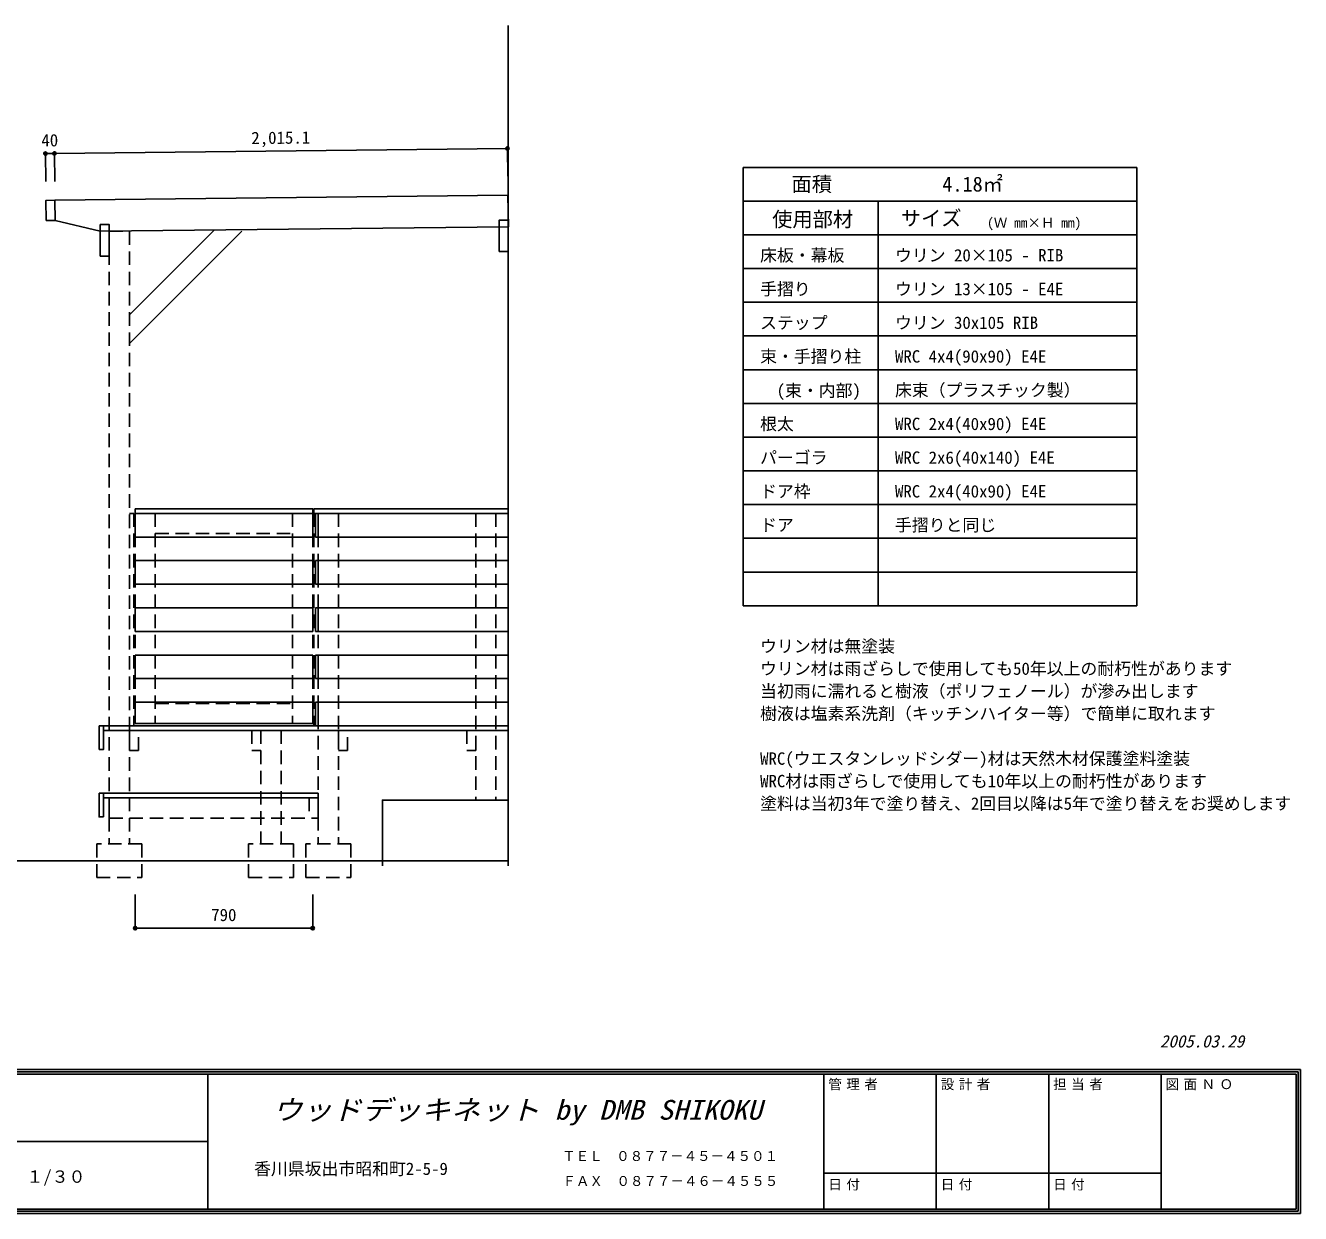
# Model space of a CAD drawing. Units: millimetres at full size, sheet at 1:30. Extents: x -5633 to 5647, y -4119 to 4019.
# Drawn here: x -24 to 5647, y -4119 to 1165 of the extents above; entities that cross this region are included whole.
import ezdxf
from ezdxf.enums import TextEntityAlignment as Align

# ---------------------------------------------------------------- set-up
doc = ezdxf.new("R2010")
doc.units = ezdxf.units.MM
doc.header["$LTSCALE"] = 30
doc.header["$PDMODE"] = 32
doc.header["$PDSIZE"] = 15
doc.linetypes.add('DASHED2', pattern=[3, 2, -1])
for name, color, linetype in [('0-2_束１', 4, 'DASHED2'), ('0-4_根太・大引き', 4, 'DASHED2'), ('0-5_柱・手摺', 2, 'Continuous'), ('0-6_床板等１', 3, 'Continuous'), ('0-7_床板等２', 2, 'Continuous'), ('0-8_寸法（デッキ等）', 2, 'Continuous'), ('0-9_文字（デッキ等）', 7, 'Continuous'), ('0-A_境界・築造物', 7, 'Continuous'), ('0-B_補助線', 7, 'Continuous'), ('0-C_寸法（境界・築造物）', 7, 'Continuous'), ('0-E', 7, 'Continuous'), ('F-B_文字', 4, 'Continuous')]:
    doc.layers.add(name, color=color, linetype=linetype)
doc.styles.add('ＭＳ ゴシック', font='')
doc.styles.get('ＭＳ ゴシック').set_extended_font_data('MS Gothic')

msp = doc.modelspace()

# ---------------------------------------------------------------- linework, layer by layer
at = {"layer": '0-2_束１'}
for p, q in [((348.41, 249.74), (348.41, -2475.26)), ((348.41, 249.74), (438.41, 249.74)), ((438.41, 249.74), (438.41, -2475.26)), ((458.41, -1005.26), (438.41, -1005.26)), ((458.41, -1005.26), (458.41, -1950.26)), ((1258.41, -1005.26), (1258.41, -1950.26)), ((1258.41, -1005.26), (1278.41, -1005.26)), ((1278.41, -1005.26), (1278.41, -2475.26)), ((1368.41, -1005.26), (1368.41, -2475.26)), ((1978.41, -1005.26), (1978.41, -2280.26)), ((2068.41, -1005.26), (2068.41, -2280.26)), ((1023.41, -1970.26), (1023.41, -2475.26)), ((1113.41, -1970.26), (1113.41, -2475.26))]:
    msp.add_line(p, q, dxfattribs=at)
for points in [[(438.41, -2060.26), (478.41, -2060.26), (478.41, -1970.26), (438.41, -1970.26)], [(1368.41, -2060.26), (1408.41, -2060.26), (1408.41, -1970.26), (1368.41, -1970.26)], [(1938.41, -2060.26), (1978.41, -2060.26), (1978.41, -1970.26), (1938.41, -1970.26)], [(293.41, -2625.26), (493.41, -2625.26), (493.41, -2475.26), (293.41, -2475.26)], [(968.41, -2625.26), (1168.41, -2625.26), (1168.41, -2475.26), (968.41, -2475.26)], [(1223.41, -2625.26), (1423.41, -2625.26), (1423.41, -2475.26), (1223.41, -2475.26)]]:
    msp.add_lwpolyline(points, close=True, dxfattribs=at)
msp.add_lwpolyline([(1113.41, -1970.26), (983.41, -1970.26), (983.41, -2060.26)], dxfattribs=at)
at = {"layer": '0-4_根太・大引き'}
for p, q in [((983.41, -2060.26), (1023.41, -2060.26)), ((348.41, -2360.26), (348.41, -2270.26)), ((348.41, -2270.26), (1278.41, -2270.26)), ((1238.41, -2270.26), (1238.41, -2360.26)), ((1278.41, -2360.26), (1278.41, -2270.26)), ((348.41, -2360.26), (1278.41, -2360.26))]:
    msp.add_line(p, q, dxfattribs=at)
at = {"layer": '0-5_柱・手摺'}
for p, q in [((107.19, 387.48), (2122.17, 410.18)), ((2123.75, 270.19), (2122.17, 410.18)), ((108.2, 297.48), (107.19, 387.48)), ((108.2, 297.48), (68.2, 297.03)), ((108.2, 297.48), (308.75, 249.74)), ((308.75, 249.74), (2123.75, 270.19)), ((308.41, 139.74), (348.41, 139.74)), ((2083.41, 159.74), (2123.41, 159.74)), ((1265.41, -1005.26), (1265.41, -1110.26)), ((1265.41, -1005.26), (2123.41, -1005.26)), ((1278.41, -1005.26), (1278.41, -1110.26)), ((2123.41, -1005.26), (2123.41, -1110.26)), ((1265.41, -1110.26), (2123.41, -1110.26)), ((1265.41, -1215.26), (1265.41, -1320.26)), ((1265.41, -1215.26), (2123.41, -1215.26)), ((1278.41, -1215.26), (1278.41, -1320.26)), ((2123.41, -1215.26), (2123.41, -1320.26)), ((1265.41, -1320.26), (2123.41, -1320.26)), ((1265.41, -1425.26), (1265.41, -1530.26)), ((1265.41, -1425.26), (2123.41, -1425.26)), ((1278.41, -1425.26), (1278.41, -1530.26)), ((2123.41, -1425.26), (2123.41, -1530.26)), ((1265.41, -1530.26), (2123.41, -1530.26)), ((1265.41, -1635.26), (1265.41, -1740.26)), ((1265.41, -1635.26), (2123.41, -1635.26)), ((1278.41, -1635.26), (1278.41, -1740.26)), ((2123.41, -1635.26), (2123.41, -1740.26)), ((1265.41, -1740.26), (2123.41, -1740.26)), ((1265.41, -1845.26), (1265.41, -1950.26)), ((1265.41, -1845.26), (2123.41, -1845.26)), ((1278.41, -1845.26), (1278.41, -1950.26)), ((2123.41, -1845.26), (2123.41, -1950.26)), ((1265.41, -1950.26), (2123.41, -1950.26))]:
    msp.add_line(p, q, dxfattribs=at)
for points in [[(68.2, 297.03), (67.19, 387.03), (107.19, 387.48)], [(2083.41, 159.74), (2083.41, 299.74), (2123.41, 299.74), (2123.41, 159.74)], [(308.41, 139.74), (308.41, 279.74), (348.41, 279.74), (348.41, 139.74)]]:
    msp.add_lwpolyline(points, dxfattribs=at)
at = {"layer": '0-6_床板等１'}
for p, q in [((303.41, -1950.26), (2123.41, -1950.26)), ((303.41, -2055.26), (303.41, -1950.26)), ((323.41, -1970.26), (2123.41, -1970.26)), ((2123.41, -1950.26), (2123.41, -1970.26))]:
    msp.add_line(p, q, dxfattribs=at)
msp.add_lwpolyline([(303.41, -2055.26), (323.41, -2055.26), (323.41, -1950.26)], dxfattribs=at)
at = {"layer": '0-7_床板等２'}
for p, q in [((438.41, -121.73), (816.69, 255.46)), ((438.41, -248.83), (938.41, 249.74)), ((463.41, -985.26), (1253.41, -985.26)), ((463.41, -985.26), (463.41, -1005.26)), ((1253.41, -1005.26), (463.41, -1005.26)), ((1253.41, -985.26), (1253.41, -1005.26))]:
    msp.add_line(p, q, dxfattribs=at)
at = {"layer": '0-7_床板等２', "color": 4, "linetype": 'DASHED2'}
for p, q in [((463.41, -1005.26), (1253.41, -1005.26)), ((553.41, -1005.26), (553.41, -1940.26)), ((1163.41, -1005.26), (1163.41, -1940.26)), ((1253.41, -1005.26), (1253.41, -1940.26)), ((553.41, -1095.26), (1163.41, -1095.26)), ((553.41, -1850.26), (1163.41, -1850.26))]:
    msp.add_line(p, q, dxfattribs=at)
at = {"layer": '0-7_床板等２', "color": 3}
for p, q in [((303.41, -2250.26), (323.41, -2250.26)), ((323.41, -2250.26), (1278.41, -2250.26)), ((323.41, -2250.26), (323.41, -2355.26)), ((1278.41, -2250.26), (1278.41, -2270.26)), ((323.41, -2270.26), (1278.41, -2270.26))]:
    msp.add_line(p, q, dxfattribs=at)
at = {"layer": '0-7_床板等２', "color": 4, "linetype": 'DASHED2'}
msp.add_lwpolyline([(463.41, -1005.26), (463.41, -1940.26), (1253.41, -1940.26)], dxfattribs=at)
at = {"layer": '0-7_床板等２'}
msp.add_lwpolyline([(1258.41, -1005.26), (1258.41, -985.26), (2123.41, -985.26), (2123.41, -1005.26)], close=True, dxfattribs=at)
at = {"layer": '0-7_床板等２', "color": 3}
msp.add_lwpolyline([(303.41, -2250.26), (303.41, -2355.26), (323.41, -2355.26)], dxfattribs=at)
at = {"layer": '0-8_寸法（デッキ等）'}
for p, q in [((463.41, -1005.26), (463.41, -1110.26)), ((1253.41, -1005.26), (463.41, -1005.26)), ((1253.41, -1005.26), (1253.41, -1110.26)), ((1253.41, -1110.26), (463.41, -1110.26)), ((463.41, -1215.26), (463.41, -1320.26)), ((1253.41, -1215.26), (463.41, -1215.26)), ((1253.41, -1215.26), (1253.41, -1320.26)), ((1253.41, -1320.26), (463.41, -1320.26)), ((463.41, -1425.26), (463.41, -1530.26)), ((1253.41, -1425.26), (463.41, -1425.26)), ((1253.41, -1425.26), (1253.41, -1530.26)), ((1253.41, -1530.26), (463.41, -1530.26)), ((463.41, -1635.26), (463.41, -1740.26)), ((1253.41, -1635.26), (463.41, -1635.26)), ((1253.41, -1635.26), (1253.41, -1740.26)), ((1253.41, -1740.26), (463.41, -1740.26)), ((1253.41, -1845.26), (1253.41, -1940.26)), ((1253.41, -1940.26), (463.41, -1940.26))]:
    msp.add_line(p, q, dxfattribs=at)
msp.add_lwpolyline([(1253.41, -1845.26), (463.41, -1845.26), (463.41, -1940.26)], dxfattribs=at)
at = {"layer": '0-9_文字（デッキ等）'}
for p, q in [((3168.4, 534.04), (4918.42, 534.04)), ((3168.4, 384.04), (4918.42, 384.04)), ((3168.4, 234.04), (4918.42, 234.04)), ((3168.4, 84.04), (4918.42, 84.04))]:
    msp.add_line(p, q, dxfattribs=at)
at = {"layer": '0-A_境界・築造物'}
for p, q in [((2123.41, -2573.55), (2123.41, 1165.09)), ((-5221.14, -2550.26), (2123.41, -2550.26))]:
    msp.add_line(p, q, dxfattribs=at)
msp.add_lwpolyline([(1563.41, -2573.55), (1563.41, -2280.26), (2123.41, -2280.26)], dxfattribs=at)
at = {"layer": '0-B_補助線'}
for p, q in [((3168.4, -1115.96), (4918.42, -1115.96)), ((3168.4, -1265.96), (4918.42, -1265.96))]:
    msp.add_line(p, q, dxfattribs=at)
at = {"layer": '0-C_寸法（境界・築造物）', "color": 4}
for p, q in [((64.84, 595.37), (104.84, 595.82)), ((64.84, 595.37), (66.24, 471.42)), ((104.84, 595.82), (2119.82, 618.53)), ((104.84, 595.82), (106.24, 471.88)), ((2119.82, 618.53), (2121.22, 494.58)), ((463.41, -2850.26), (463.41, -2700.26)), ((1253.41, -2850.26), (1253.41, -2700.26)), ((1253.41, -2850.26), (463.41, -2850.26))]:
    msp.add_line(p, q, dxfattribs=at)
at = {"layer": '0-C_寸法（境界・築造物）'}
for p, q in [((3168.4, -65.96), (4918.42, -65.96)), ((3168.4, -215.96), (4918.42, -215.96))]:
    msp.add_line(p, q, dxfattribs=at)
for p in [(2119.82, 618.53), (64.84, 595.37), (104.84, 595.82), (463.41, -2850.26), (1253.41, -2850.26)]:
    msp.add_point(p, dxfattribs=at)
at = {"layer": '0-E'}
for p, q in [((3168.4, 534.04), (3168.4, -1415.96)), ((4918.42, 534.04), (4918.42, -1415.96)), ((3768.4, 384.04), (3768.4, -1415.96)), ((3168.4, -365.96), (4918.42, -365.96)), ((3168.4, -515.96), (4918.42, -515.96)), ((3168.4, -665.96), (4918.42, -665.96)), ((3168.4, -815.96), (4918.42, -815.96)), ((3168.4, -965.96), (4918.42, -965.96)), ((3168.4, -1415.96), (4918.42, -1415.96))]:
    msp.add_line(p, q, dxfattribs=at)
at = {"layer": 'F-B_文字', "color": 3}
for p, q in [((-5632.95, -3479.44), (5647.05, -3479.44)), ((-5622.95, -3489.44), (5637.05, -3489.44)), ((-5612.95, -3499.44), (5627.05, -3499.44)), ((787.05, -4099.44), (787.05, -3499.44)), ((3527.05, -4099.44), (3527.05, -3499.44)), ((4027.05, -3499.44), (4027.05, -4099.44)), ((4527.05, -4099.44), (4527.05, -3499.44)), ((5027.05, -4099.44), (5027.05, -3499.44)), ((5627.05, -3499.44), (5627.05, -4099.44)), ((5637.05, -4109.44), (5637.05, -3489.44)), ((5647.05, -4119.44), (5647.05, -3479.44)), ((-5612.95, -3799.44), (787.05, -3799.44)), ((3527.05, -3939.44), (5027.05, -3939.44)), ((-5632.95, -4119.44), (5647.05, -4119.44)), ((-5622.95, -4109.44), (5637.05, -4109.44))]:
    msp.add_line(p, q, dxfattribs=at)
msp.add_lwpolyline([(-5612.95, -3499.44), (-5612.95, -4099.44), (5627.05, -4099.44)], dxfattribs=at)

# ---------------------------------------------------------------- texts
at = {"layer": '0-9_文字（デッキ等）', "color": 3, "style": 'ＭＳ ゴシック'}
for s, p in [('面積', (3383.44, 406.73)), ('4.18㎡', (4054.03, 406.73)), ('使用部材', (3297.17, 250.19)), ('サイズ', (3869.42, 255.18))]:
    msp.add_text(s, height=65.98, dxfattribs=at).set_placement(p, align=Align.BOTTOM_LEFT)
at = {"layer": '0-9_文字（デッキ等）', "color": 4, "style": 'ＭＳ ゴシック'}
msp.add_text('(Ｗ mm×Ｈ mm)', height=43.99, dxfattribs=at).set_placement((4253.09, 252.48), align=Align.BOTTOM_LEFT)
at = {"layer": '0-9_文字（デッキ等）', "style": 'ＭＳ ゴシック'}
for s, p in [('床板・幕板', (3243.4, 99.04)), ('ウリン 20×105 - RIB', (3843.4, 99.04)), ('手摺り', (3243.4, -50.96)), ('ウリン 13×105 - E4E', (3843.4, -50.96)), ('ステップ', (3243.4, -200.96)), ('ウリン 30x105 RIB', (3843.4, -200.96)), ('束・手摺り柱', (3243.4, -350.96)), ('WRC 4x4(90x90) E4E', (3843.4, -350.96)), ('(束・内部)', (3317, -502.67)), ('床束（プラスチック製）', (3843.4, -500.96)), ('根太', (3243.4, -650.96)), ('WRC 2x4(40x90) E4E', (3843.4, -650.96)), ('パーゴラ', (3243.4, -800.96)), ('WRC 2x6(40x140) E4E', (3843.4, -800.96)), ('ドア枠', (3243.4, -950.96)), ('WRC 2x4(40x90) E4E', (3843.4, -950.96)), ('ドア', (3243.4, -1100.96)), ('手摺りと同じ', (3843.4, -1100.96)), ('ウリン材は無塗装', (3243.4, -1639.77)), ('ウリン材は雨ざらしで使用しても50年以上の耐朽性があります', (3243.4, -1739.77)), ('当初雨に濡れると樹液（ポリフェノール）が滲み出します', (3243.4, -1839.77)), ('樹液は塩素系洗剤（キッチンハイター等）で簡単に取れます', (3243.4, -1939.77)), ('WRC(ウエスタンレッドシダー)材は天然木材保護塗料塗装', (3243.4, -2139.77)), ('WRC材は雨ざらしで使用しても10年以上の耐朽性があります', (3243.4, -2239.77)), ('塗料は当初3年で塗り替え、2回目以降は5年で塗り替えをお奨めします', (3243.4, -2339.77))]:
    msp.add_text(s, height=54.99, dxfattribs=at).set_placement(p, align=Align.BOTTOM_LEFT)
at = {"layer": '0-B_補助線', "style": 'ＭＳ ゴシック', "oblique": 15}
msp.add_text('2005.03.29', height=54.99, dxfattribs=at).set_placement((5021.88, -3397.43), align=Align.BOTTOM_LEFT)
at = {"layer": '0-C_寸法（境界・築造物）', "style": 'ＭＳ ゴシック'}
for s, p in [('40', (47.18, 610.18)), ('2,015.1', (980.92, 620.7))]:
    msp.add_text(s, height=54.99, rotation=0.646, dxfattribs=at).set_placement(p, align=Align.BOTTOM_LEFT)
msp.add_text('790', height=54.99, dxfattribs=at).set_placement((802.16, -2835.26), align=Align.BOTTOM_LEFT)
at = {"layer": 'F-B_文字', "style": 'ＭＳ ゴシック'}
for s, p in [('管', (3547.05, -3579.44)), ('者', (3707.05, -3579.44)), ('者', (4207.05, -3579.44)), ('担', (4547.05, -3579.44)), ('当', (4627.05, -3579.44)), ('者', (4707.05, -3579.44)), ('理', (3627.05, -3579.44)), ('設', (4047.05, -3579.44)), ('計', (4127.05, -3579.44)), ('図', (5047.05, -3579.44)), ('面', (5127.05, -3579.44)), ('Ｎ', (5207.05, -3579.44)), ('Ｏ', (5287.05, -3579.44)), ('ＴＥＬ\u3000０８７７－４５－４５０１', (2363.24, -3898.91)), ('ＦＡＸ\u3000０８７７－４６－４５５５', (2364.5, -4009.95)), ('日', (3547.05, -4025.44)), ('付', (3627.05, -4025.44)), ('日', (4047.05, -4025.44)), ('付', (4127.05, -4025.44)), ('日', (4547.05, -4025.44)), ('付', (4627.05, -4025.44))]:
    msp.add_text(s, height=43.99, dxfattribs=at).set_placement(p, align=Align.BOTTOM_LEFT)
at = {"layer": 'F-B_文字', "color": 2, "style": 'ＭＳ ゴシック', "oblique": 15, "width": 1.1}
msp.add_text('ウッドデッキネット by DMB SHIKOKU', height=87.98, dxfattribs=at).set_placement((1075.67, -3728.69), align=Align.BOTTOM_LEFT)
at = {"layer": 'F-B_文字', "color": 7, "style": 'ＭＳ ゴシック'}
for s, p in [('香川県坂出市昭和町2-5-9', (992.74, -3964.38)), ('１/３０', (-19.86, -3999.3))]:
    msp.add_text(s, height=54.99, dxfattribs=at).set_placement(p, align=Align.BOTTOM_LEFT)

doc.saveas('drawing.dxf')
